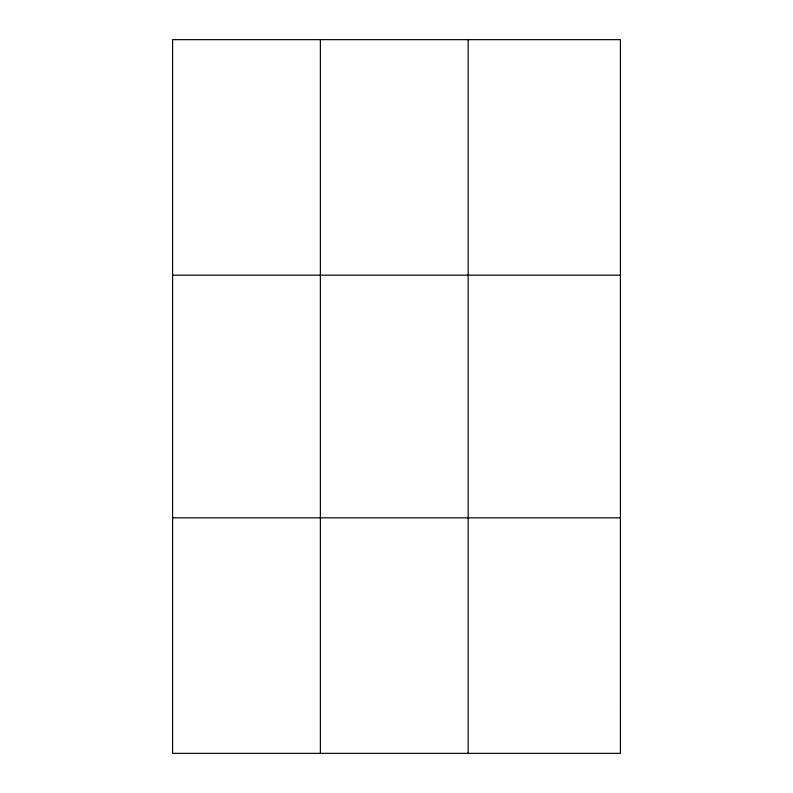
<?xml version="1.0" encoding="UTF-8"?>
<svg xmlns="http://www.w3.org/2000/svg" width="793" height="793" viewBox="0 0 793 793"><rect width="100%" height="100%" fill="white"/><g stroke="black" fill="none" stroke-linecap="round" stroke-linejoin="round"><path stroke-width="1.19" d="M320.372 753.35L320.372 39.65M468.157 753.35L468.157 39.65M172.587 275.171L620.413 275.171M172.587 517.829L620.413 517.829M620.413 706.246L620.413 753.35L172.587 753.35L172.587 39.65L620.413 39.65L620.413 706.246"/></g></svg>
